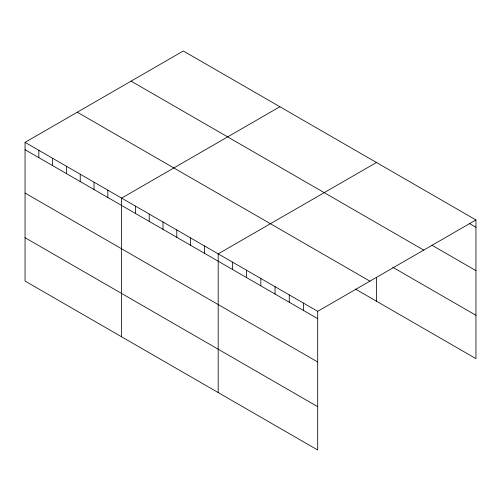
<?xml version="1.0" encoding="UTF-8"?>
<svg xmlns="http://www.w3.org/2000/svg" width="501" height="501" viewBox="0 0 501 501"><rect width="100%" height="100%" fill="white"/><g stroke="black" fill="none" stroke-linecap="round" stroke-linejoin="round"><path stroke-width="0.75" d="M25.05 142.359L317.69 311.315L317.69 450.011L25.05 281.055L25.05 142.359L183.31 50.989L475.95 219.945L475.95 358.641L355.428 289.058M279.877 106.744L121.624 198.114L121.624 336.81M376.451 162.499L218.192 253.869L218.192 392.565M317.69 311.315L475.95 219.945M469.18 223.383L475.95 227.291M431.956 245.233L475.95 270.634M131.08 81.137L423.727 250.093M392.696 267.227L475.95 315.298M77.273 112.205L369.92 281.161M25.05 149.705L317.69 318.661M25.05 193.048L317.69 362.004M25.05 237.712L317.69 406.668M376.451 277.623L376.451 301.195M303.474 303.105L303.474 310.451M289.265 294.901L289.265 302.247M275.049 286.691L275.049 294.037M260.833 278.487L260.833 285.833M246.624 270.283L246.624 277.629M232.408 262.073L232.408 269.419M204.395 245.903L204.395 253.249M190.599 237.937L190.599 245.283M176.803 229.972L176.803 237.317M163.007 222.006L163.007 229.352M149.217 214.046L149.217 221.392M135.42 206.08L135.42 213.426M107.828 190.148L107.828 197.494M94.031 182.182L94.031 189.528M80.235 174.216L80.235 181.562M66.439 166.251L66.439 173.596M52.643 158.291L52.643 165.637M38.846 150.325L38.846 157.671"/></g></svg>
